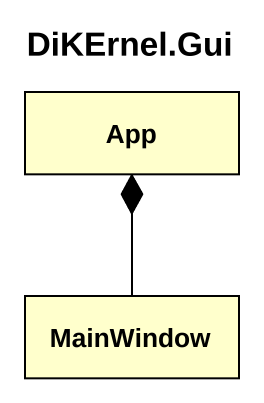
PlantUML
@startuml
title DiKErnel.Gui
hide circle
hide empty members
class App
class MainWindow
App *-- MainWindow
@enduml
